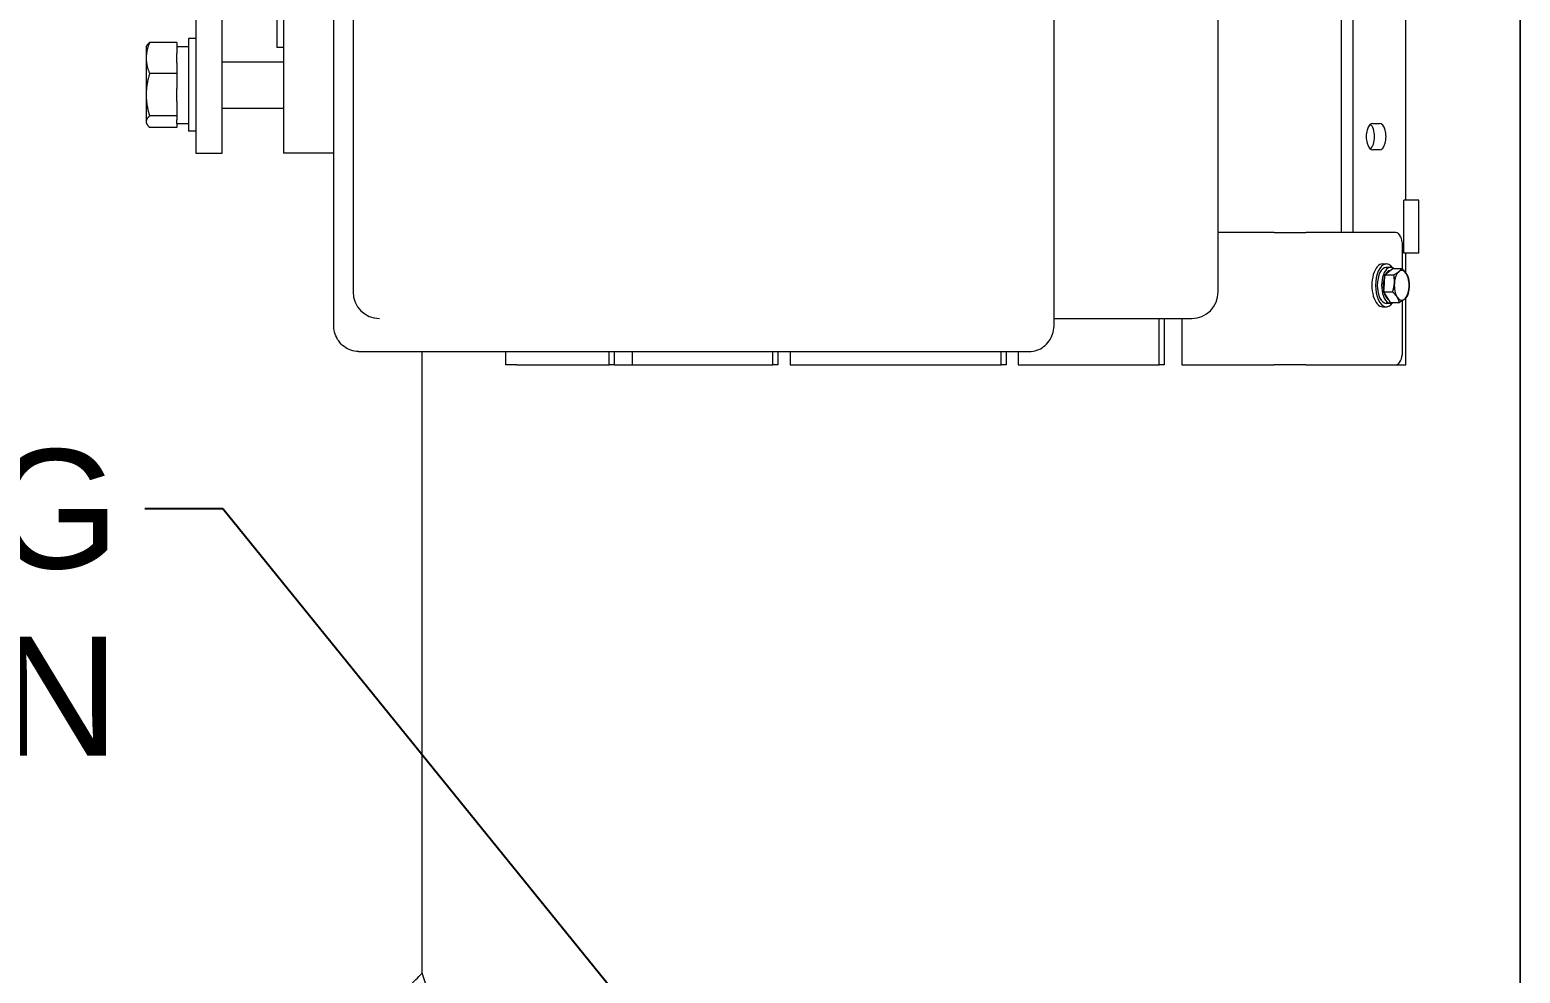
# Model space of a CAD drawing. Header units: inches. Extents: x 19 to 503, y 7 to 322.
# Drawn here: x 358.38 to 386.55, y 84.49 to 102.33 of the extents above; entities that cross this region are included whole.
import ezdxf

# ---------------------------------------------------------------- set-up
doc = ezdxf.new("R2010")
doc.units = ezdxf.units.IN
doc.header["$LTSCALE"] = 15
doc.header["$MEASUREMENT"] = 0
for name, color, linetype, lineweight in [('Dimension (ANSI)', 7, 'Continuous', 25), ('Symbol (ANSI)', 7, 'Continuous', 25), ('Visible (ANSI)', 7, 'Continuous', 50)]:
    doc.layers.add(name, color=color, linetype=linetype, lineweight=lineweight)
doc.styles.add('MEMCOR Medium', font='arial.ttf')
doc.dimstyles.new('Default (ANSI)', dxfattribs={"dimscale": 15, "dimtxt": 0.15, "dimasz": 0.098425, "dimexe": 0.125, "dimexo": 0.0625, "dimgap": 0.031496, "dimtad": 0, "dimtih": 1, "dimtoh": 1, "dimdec": 4, "dimrnd": 1e-08, "dimzin": 3, "dimdsep": 46, "dimlunit": 5, "dimtxsty": 'MEMCOR Medium', "dimcen": 0.09, "dimdle": 0.393701, "dimclrd": 256, "dimclre": 256, "dimclrt": 256, "dimadec": 0, "dimazin": 1, "dimtfac": 0.8, "dimtofl": 0, "dimtmove": 0, "dimatfit": 3, "dimfxl": 1, "dimfrac": 1, "dimtolj": 1, "dimtzin": 4, "dimlwd": -1, "dimlwe": -1, "dimarcsym": 0})
doc.dimstyles.new('Default (ANSI)$7', dxfattribs={"dimscale": 15, "dimtxt": 0.15, "dimasz": 0.098425, "dimexe": 0.125, "dimexo": 0.0625, "dimgap": 0.031496, "dimtad": 0, "dimtih": 1, "dimtoh": 1, "dimdec": 4, "dimrnd": 1e-08, "dimzin": 3, "dimdsep": 46, "dimlunit": 5, "dimtxsty": 'MEMCOR Medium', "dimcen": 0.09, "dimdle": 0.393701, "dimclrd": 256, "dimclre": 256, "dimclrt": 256, "dimadec": 0, "dimazin": 1, "dimtfac": 0.8, "dimtofl": 0, "dimtmove": 0, "dimatfit": 3, "dimfxl": 1, "dimfrac": 1, "dimtolj": 1, "dimtzin": 4, "dimlwd": -1, "dimlwe": -1, "dimarcsym": 0})

# ---------------------------------------------------------------- blocks, each defined once
blk = doc.blocks.new('*D25')
at = {"layer": 'Defpoints', "color": 0, "transparency": 16777216}
for p in [(385.971, 149.759), (323.549, 58.491), (366.383, 58.491)]:
    blk.add_point(p, dxfattribs=at)
at = {"layer": 'Dimension (ANSI)', "transparency": 16777216}
for p, q in [((385.034, 149.759), (321.674, 149.759)), ((323.549, 148.283), (323.549, 114.595)), ((323.549, 59.968), (323.549, 95.474)), ((365.446, 58.491), (321.674, 58.491))]:
    blk.add_line(p, q, dxfattribs=at)
for points in [[(323.303, 148.283), (323.795, 148.283), (323.549, 149.759)], [(323.303, 59.968), (323.795, 59.968), (323.549, 58.491)]]:
    blk.add_solid(points, dxfattribs=at)
at = {"layer": 'Dimension (ANSI)', "transparency": 16777216, "char_height": 2.25, "attachment_point": 5, "style": 'MEMCOR Medium'}
for s, insert in [('\\A1; \\fArial|b0|i0;91{\\H0.8x;\\S1#4;} in', (323.549, 107.33)), ('\\A1;[2318.2 mm]{\\P\\fArial|b0|i0;SHIPPING\\P\\fArial|b0|i0;HEIGHT\\P\\fArial|b0|i0;REF.}', (323.549, 97.769))]:
    blk.add_mtext(s, dxfattribs=dict(at, insert=insert))

msp = doc.modelspace()

# ---------------------------------------------------------------- linework, layer by layer
at = {"layer": 'Visible (ANSI)', "linetype": 'Continuous', "lineweight": 18}
for p, q in [((386.54424, 133.49437), (386.54424, 68.49437)), ((386.54425, 68.49437), (386.54425, 133.49437)), ((386.54786, 68.49437), (386.54786, 133.49437)), ((386.54786, 133.49437), (386.54786, 68.49437)), ((361.51605, 118.99437), (361.51605, 99.99437)), ((362.01605, 99.99437), (362.01605, 118.99437)), ((363.17105, 118.99437), (363.17105, 99.99437)), ((364.12291, 96.74437), (364.12291, 113.49437)), ((377.73829, 96.74437), (377.73829, 113.49437)), ((364.48893, 112.86937), (364.48893, 97.36937)), ((380.83877, 97.36937), (380.83877, 112.86937)), ((383.17079, 98.49437), (383.17079, 112.24437)), ((383.3873, 112.24437), (383.3873, 98.49437)), ((384.3873, 99.10437), (384.3873, 106.98437)), ((363.04605, 103.04646), (363.04605, 101.99437)), ((360.5783, 102.00275), (360.59303, 102.02826)), ((360.5783, 102.00275), (360.5783, 101.79262)), ((361.15643, 102.08583), (360.6425, 102.08583)), ((361.15643, 102.08583), (361.15643, 101.88078)), ((361.15643, 102.0135), (361.37543, 102.0135)), ((361.37543, 102.159), (361.37543, 100.409)), ((361.51605, 102.159), (361.37543, 102.159)), ((363.17105, 101.99437), (363.04605, 101.99437)), ((360.5783, 101.79262), (360.5783, 101.0985)), ((361.15643, 101.70446), (361.15643, 101.88078)), ((361.15643, 101.70446), (361.15643, 101.49942)), ((362.01605, 101.7215), (363.17105, 101.7215)), ((361.15643, 101.49942), (360.6425, 101.49942)), ((361.15643, 101.49942), (361.15643, 101.21905)), ((361.15643, 100.97796), (361.15643, 101.21905)), ((360.5783, 101.0985), (360.5783, 100.58988)), ((361.15643, 100.97796), (361.15643, 100.69759)), ((362.01605, 100.8465), (363.17105, 100.8465)), ((360.5783, 100.58988), (360.5783, 100.56525)), ((360.5783, 100.56525), (360.59303, 100.53974)), ((361.15643, 100.69759), (360.6425, 100.69759)), ((361.15643, 100.69759), (361.15643, 100.62227)), ((361.15643, 100.5575), (361.15643, 100.62227)), ((361.15643, 100.48218), (360.6425, 100.48218)), ((361.15643, 100.5575), (361.15643, 100.48218)), ((361.15643, 100.5545), (361.37543, 100.5545)), ((361.51605, 100.409), (361.37543, 100.409)), ((383.7623, 100.55687), (383.8873, 100.55687)), ((383.8873, 100.05687), (383.7623, 100.05687)), ((361.51605, 99.99437), (362.01605, 99.99437)), ((364.12291, 99.99437), (363.17105, 99.99437)), ((384.62906, 99.10437), (384.34869, 99.10437)), ((384.34869, 98.10437), (384.34869, 99.10437)), ((384.62906, 98.10437), (384.62906, 99.10437)), ((381.89925, 98.49437), (380.83877, 98.49437)), ((381.89925, 98.49437), (382.49689, 98.49437)), ((384.19781, 98.49437), (382.49689, 98.49437)), ((384.32281, 97.80255), (384.32281, 98.24437)), ((384.62906, 98.10437), (384.34869, 98.10437)), ((384.3873, 97.72794), (384.3873, 98.10437)), ((383.94781, 97.90037), (384.01709, 97.90037)), ((383.99183, 97.6929), (384.0669, 97.7544)), ((384.0985, 97.83437), (384.01709, 97.83437)), ((384.0669, 97.7544), (384.14196, 97.8159)), ((384.14196, 97.8159), (384.30902, 97.8159)), ((383.97003, 97.37137), (383.98093, 97.53214)), ((383.98093, 97.53214), (383.99183, 97.6929)), ((383.99183, 97.6929), (384.15889, 97.6929)), ((383.97003, 97.37137), (384.13709, 97.37137)), ((384.03419, 97.27211), (383.97003, 97.37137)), ((384.09835, 97.17284), (384.03419, 97.27211)), ((384.32281, 96.24437), (384.32281, 97.20605)), ((384.3873, 95.99437), (384.3873, 97.25762)), ((383.94781, 97.08837), (384.01709, 97.08837)), ((384.0985, 97.15437), (384.01709, 97.15437)), ((384.09835, 97.17284), (384.26541, 97.17284)), ((377.73829, 96.86937), (380.33877, 96.86937)), ((379.72262, 95.99437), (379.72262, 96.86937)), ((379.81637, 96.86937), (379.81637, 95.99437)), ((380.15563, 96.86937), (380.15563, 95.99437)), ((364.58941, 96.24437), (377.14678, 96.24437)), ((365.79559, 84.48833), (365.79559, 96.24437)), ((367.36795, 96.24437), (367.36795, 95.99437)), ((369.33031, 95.99437), (369.33031, 96.24437)), ((369.42406, 96.24437), (369.42406, 95.99437)), ((369.76333, 96.24437), (369.76333, 95.99437)), ((372.42419, 95.99437), (372.42419, 96.24437)), ((372.51794, 96.24437), (372.51794, 95.99437)), ((372.74895, 96.24437), (372.74895, 95.99437)), ((376.737, 95.99437), (376.737, 96.24437)), ((376.83075, 96.24437), (376.83075, 95.99437)), ((377.06176, 96.24437), (377.06176, 95.99437)), ((377.14678, 96.24437), (377.27178, 96.24437)), ((367.5867, 95.99437), (367.36795, 95.99437)), ((367.5867, 95.99437), (369.33031, 95.99437)), ((369.42406, 95.99437), (369.33031, 95.99437)), ((369.42406, 95.99437), (369.76333, 95.99437)), ((369.76333, 95.99437), (372.42419, 95.99437)), ((372.51794, 95.99437), (372.42419, 95.99437)), ((372.74895, 95.99437), (376.737, 95.99437)), ((376.83075, 95.99437), (376.737, 95.99437)), ((377.06176, 95.99437), (379.72262, 95.99437)), ((379.81637, 95.99437), (379.72262, 95.99437)), ((380.15563, 95.99437), (381.89925, 95.99437)), ((382.49689, 95.99437), (381.89925, 95.99437)), ((382.49689, 95.99437), (384.19781, 95.99437)), ((384.19781, 95.99437), (384.3873, 95.99437))]:
    msp.add_line(p, q, dxfattribs=at)
for centre, start, end in [((364.98893, 97.36937), 180, 270), ((380.33877, 97.36937), 270, 0)]:
    msp.add_arc(centre, 0.5, start, end, dxfattribs=at)
for centre, major_axis, start_param, end_param in [((383.7623, 100.30687), (0, -0.25), 3.14159265, 6.28318531), ((383.67079, 100.30687), (0, -0.25), 0.37473443, 2.76685822), ((383.8873, 100.30687), (0, 0.25), 3.14159265, 6.28318531), ((384.19781, 98.24437), (0, 0.25), 4.71238898, 6.28318531), ((383.94781, 97.49437), (0, -0.406), 3.14159265, 6.28318531), ((384.01709, 97.49437), (0, -0.406), 2.53151287, 6.89326509), ((384.01709, 97.49437), (0, 0.34), 0, 3.14159265), ((384.0985, 97.49437), (0, -0.34), 2.81043891, 6.61433906), ((384.0985, 97.49437), (0, 0.281), 0.04527889, 0.73230687), ((384.30895, 97.49437), (0, 0.281), 0.38879288, 1.43599043), ((384.30895, 97.49437), (0, 0.281), 5.62478063, 6.67197819), ((384.0985, 97.49437), (0, 0.281), 0.87603157, 1.99594929), ((384.30895, 97.49437), (0, -0.281), 4.57758308, 5.62478063), ((384.30895, 97.49437), (0, 0.281), 4.57758308, 5.62478063), ((384.0985, 97.49437), (0, -0.281), 5.18701235, 6.06254892), ((384.30895, 97.49437), (0, -0.281), 5.62478063, 6.67197819), ((384.30895, 97.49437), (0, -0.281), 0.38879288, 1.43599043), ((384.19781, 96.24437), (0, -0.25), 0, 1.57079633)]:
    msp.add_ellipse(centre, major_axis=major_axis, ratio=0.5, start_param=start_param, end_param=end_param, dxfattribs=at)
for points, weights in [([(360.6425, 102.08583), (360.5783, 101.9287), (360.5783, 101.79262)], [1.01001874936, 1.04314139574, 1]), ([(360.59303, 102.02826), (360.60874, 102.05547), (360.6425, 102.08583)], [1.02387326357, 1.02716867848, 1.01001874936]), ([(360.5783, 101.79262), (360.5783, 101.65654), (360.6425, 101.49942)], [1, 1.04314139574, 1.01001874936]), ([(360.6425, 101.49942), (360.5783, 101.28457), (360.5783, 101.0985)], [1.01001874936, 1.04314139574, 1]), ([(360.5783, 101.0985), (360.5783, 100.91244), (360.6425, 100.69759)], [1, 1.04314139574, 1.01001874936]), ([(360.6425, 100.69759), (360.5783, 100.63987), (360.5783, 100.58988)], [1.01001874936, 1.04314139574, 1]), ([(360.5783, 100.58988), (360.5783, 100.5399), (360.6425, 100.48218)], [1, 1.04314139574, 1.01001874936]), ([(384.15889, 97.6929), (384.22085, 97.72586), (384.25569, 97.7544)], [1, 1.0379548493, 1]), ([(384.25569, 97.7544), (384.29053, 97.78294), (384.30902, 97.8159)], [1, 1.0379548493, 1]), ([(384.30902, 97.8159), (384.36514, 97.7627), (384.39491, 97.71663)], [1, 1.0379548493, 1]), ([(384.13709, 97.37137), (384.16466, 97.45753), (384.16972, 97.53214)], [1, 1.0379548493, 1]), ([(384.16972, 97.53214), (384.17478, 97.60675), (384.15889, 97.6929)], [1, 1.0379548493, 1]), ([(384.39491, 97.71663), (384.42469, 97.67056), (384.43734, 97.61737)], [1, 1.0379548493, 1]), ([(384.43734, 97.61737), (384.45323, 97.53121), (384.44817, 97.4566)], [1, 1.0379548493, 1]), ([(384.22298, 97.27211), (384.19321, 97.31818), (384.13709, 97.37137)], [1, 1.0379548493, 1]), ([(384.26541, 97.17284), (384.25276, 97.22604), (384.22298, 97.27211)], [1, 1.0379548493, 1]), ([(384.36221, 97.23434), (384.32737, 97.2058), (384.26541, 97.17284)], [1, 1.0379548493, 1]), ([(384.41554, 97.29584), (384.39705, 97.26288), (384.36221, 97.23434)], [1, 1.0379548493, 1]), ([(384.44817, 97.4566), (384.44311, 97.38199), (384.41554, 97.29584)], [1, 1.0379548493, 1])]:
    msp.add_rational_spline(points, weights, degree=2, dxfattribs=at)
for points, knots in [([(364.58941, 96.24437), (364.54134, 96.24437), (364.49331, 96.25243), (364.40203, 96.28336), (364.35895, 96.30651), (364.28048, 96.36557), (364.24568, 96.40209), (364.18843, 96.48325), (364.16612, 96.528), (364.13485, 96.62127), (364.12586, 96.66981), (364.12311, 96.72719), (364.12291, 96.73578), (364.12291, 96.74437)], [1.57079633, 1.57079633, 1.57079633, 1.57079633, 1.85628195, 1.85628195, 2.14844653, 2.14844653, 2.45804077, 2.45804077, 2.77220004, 2.77220004, 3.08635931, 3.08635931, 3.14159265, 3.14159265, 3.14159265, 3.14159265]), ([(377.27178, 96.24437), (377.31986, 96.24437), (377.36788, 96.25243), (377.45917, 96.28336), (377.50225, 96.30651), (377.58071, 96.36557), (377.61552, 96.40209), (377.67277, 96.48325), (377.69508, 96.528), (377.72635, 96.62127), (377.73534, 96.66981), (377.73808, 96.72719), (377.73829, 96.73578), (377.73829, 96.74437)], [4.71238898, 4.71238898, 4.71238898, 4.71238898, 4.9978746, 4.9978746, 5.29003918, 5.29003918, 5.59963343, 5.59963343, 5.91379269, 5.91379269, 6.22795196, 6.22795196, 6.28318531, 6.28318531, 6.28318531, 6.28318531]), ([(365.79559, 70.50041), (365.79559, 70.50041), (365.81012, 70.54313), (365.86935, 70.72184), (365.914, 70.85778), (366.02635, 71.21576), (366.09405, 71.43809), (366.23986, 71.9504), (366.31784, 72.24043), (366.46927, 72.85751), (366.54817, 73.20623), (366.6973, 73.96652), (366.76738, 74.37807), (366.88458, 75.23848), (366.93166, 75.68808), (366.99429, 76.59453), (367.00977, 77.0514), (367.00977, 77.93734), (366.99429, 78.39421), (366.93166, 79.30066), (366.88458, 79.75026), (366.76738, 80.61067), (366.6973, 81.02222), (366.54817, 81.78251), (366.46927, 82.13123), (366.31784, 82.74831), (366.23986, 83.03834), (366.09405, 83.55065), (366.02635, 83.77298), (365.914, 84.13096), (365.86935, 84.2669), (365.81012, 84.44561), (365.79559, 84.48833), (365.79559, 84.48833)], [26.9969688, 26.9969688, 26.9969688, 26.9969688, 30.37076956, 30.37076956, 33.74457031, 33.74457031, 37.11837106, 37.11837106, 40.49217182, 40.49217182, 43.86761326, 43.86761326, 47.24305471, 47.24305471, 50.61849616, 50.61849616, 53.9939376, 53.9939376, 57.36937905, 57.36937905, 60.7448205, 60.7448205, 64.12026194, 64.12026194, 67.49570339, 67.49570339, 70.86950414, 70.86950414, 74.2433049, 74.2433049, 77.61710565, 77.61710565, 80.99090641, 80.99090641, 80.99090641, 80.99090641])]:
    msp.add_open_spline(points, degree=3, knots=knots, dxfattribs=at)
msp.add_open_spline([(365.55137, 84.24437), (365.63277, 84.3257), (365.71419, 84.407), (365.79559, 84.48833)], degree=3, dxfattribs=at)

# ---------------------------------------------------------------- texts
at = {"layer": 'Symbol (ANSI)', "insert": (360.07725, 94.3927), "char_height": 2.2500001, "width": 21.1349102, "attachment_point": 3, "line_spacing_factor": 0.944221, "style": 'MEMCOR Medium'}
msp.add_mtext('\\fArial|b0|i0;GROUNDING\\P\\fArial|b0|i0;CONNECTION', dxfattribs=at)

# ---------------------------------------------------------------- dimensions: what is measured, and where the dimension line sits
at = {"layer": 'Dimension (ANSI)'}
dim = msp.add_linear_dim(base=(323.54898, 58.49137), p1=(385.97105, 149.75937), p2=(366.3834, 58.49137), angle=90, text=' \\fArial|b0|i0;<> in\\X[2318.2 mm]{\\P\\fArial|b0|i0;SHIPPING\\P\\fArial|b0|i0;HEIGHT\\P\\fArial|b0|i0;REF.}', dimstyle='Default (ANSI)', override={"dimgap": 0.031496, "dimdec": 4, "dimpost": '', "dimtol": 0, "dimlim": 0, "dimtp": 0, "dimtm": 0, "dimtdec": 2, "dimatfit": 1}, dxfattribs=at)
dim.commit()
dim.dimension.update_dxf_attribs({"geometry": '*D25', "text_midpoint": (323.54898, 105.03432), "dimtype": 160})

# ---------------------------------------------------------------- leaders
at = {"layer": 'Symbol (ANSI)', "annotation_type": 0, "has_hookline": 1, "hookline_direction": 1, "text_width": 20.71504}
msp.add_leader([(372.94207, 79.79637), (362.02607, 93.2677), (360.54969, 93.2677)], dimstyle='Default (ANSI)$7', override={"dimtad": 0}, dxfattribs=at)

doc.saveas('drawing.dxf')
